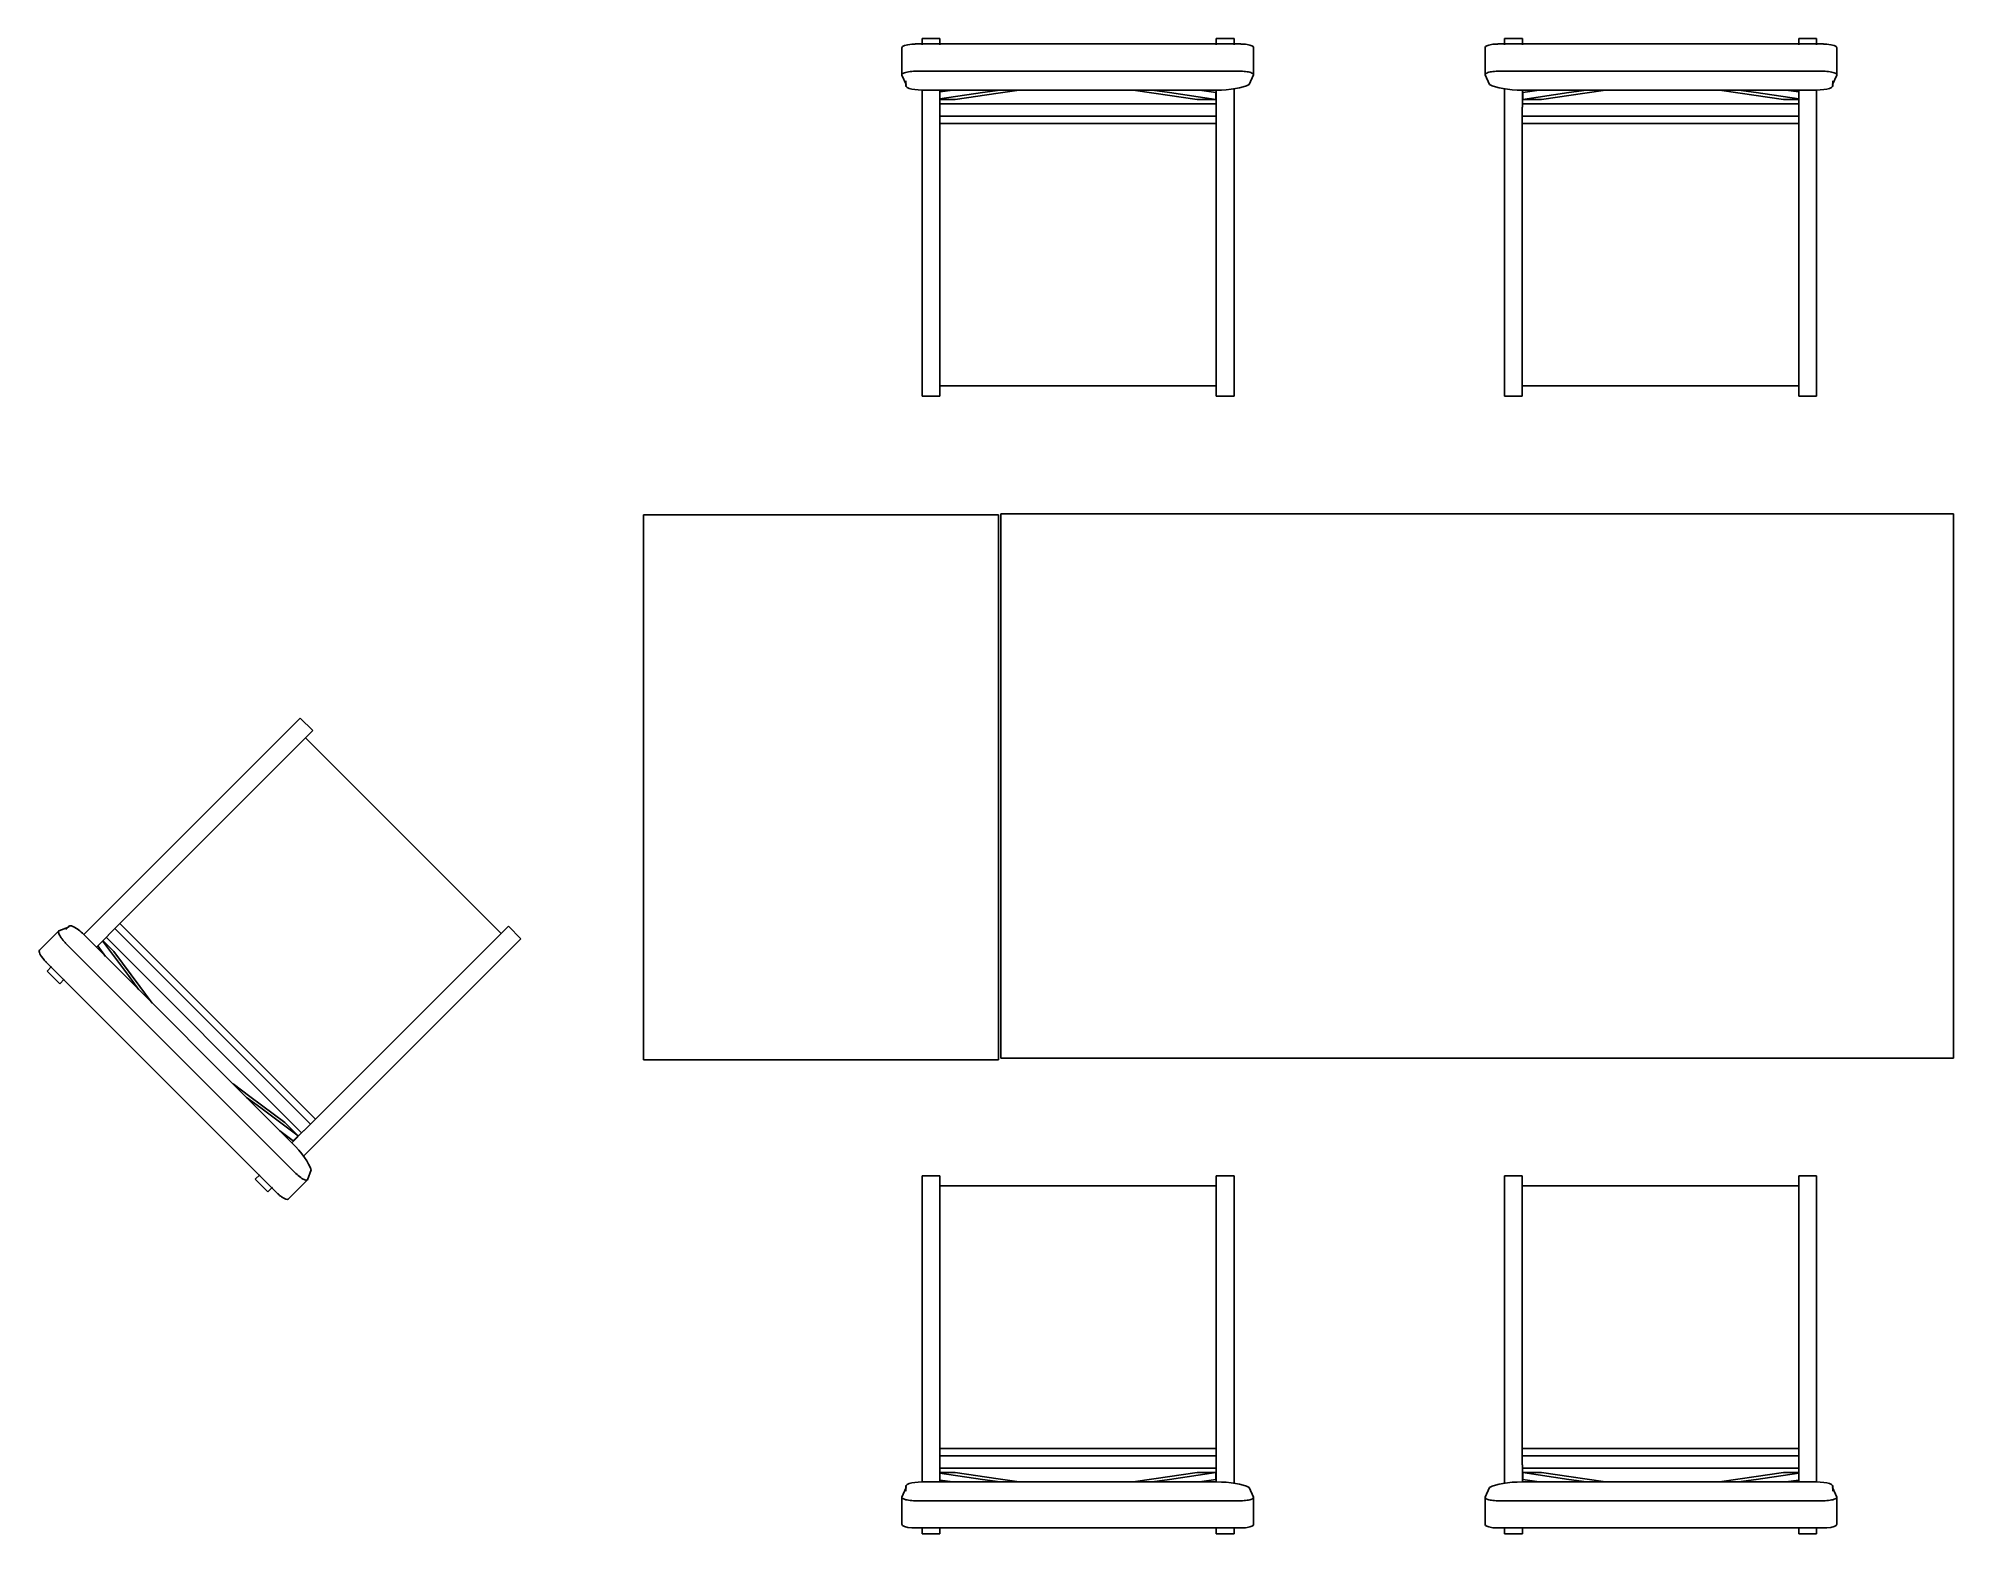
# Model space of a CAD drawing. Header units: millimetres. Extents: x -1911 to 839, y -672 to 1474.
import ezdxf

# ---------------------------------------------------------------- set-up
doc = ezdxf.new("R2010")
doc.units = ezdxf.units.MM
doc.layers.add('IKE01012-T1', color=37, linetype='Continuous', true_color=0x765c33)

msp = doc.modelspace()

# ---------------------------------------------------------------- linework, layer by layer
at = {"layer": 'IKE01012-T1'}
for p, q in [((-671.4, 1460.4), (-671.4, 1421.3)), ((-671.4, 1421.3), (-671.4, 1460.4)), ((-652, 1465.8), (-184.6, 1465.8)), ((-642.3, 1464.8), (-642.3, 1473.9)), ((-642.3, 1473.9), (-616.7, 1473.9)), ((-616.7, 1473.9), (-616.7, 1464.8)), ((-219.8, 1464.8), (-219.8, 1473.9)), ((-219.8, 1473.9), (-194.1, 1473.9)), ((-194.1, 1473.9), (-194.1, 1464.8)), ((-166.2, 1421.6), (-166.2, 1460.7)), ((-166.2, 1460.7), (-166.2, 1421.6)), ((166.2, 1460.7), (166.2, 1421.6)), ((166.2, 1421.6), (166.2, 1460.7)), ((184.6, 1465.8), (652, 1465.8)), ((194.1, 1464.8), (194.1, 1473.9)), ((194.1, 1473.9), (219.8, 1473.9)), ((219.8, 1473.9), (219.8, 1464.8)), ((616.7, 1464.8), (616.7, 1473.9)), ((616.7, 1473.9), (642.3, 1473.9)), ((642.3, 1473.9), (642.3, 1464.8)), ((671.4, 1421.3), (671.4, 1460.4)), ((671.4, 1460.4), (671.4, 1421.3)), ((-671.4, 1421.3), (-665.1, 1407.6)), ((-665.7, 1412.8), (-665.7, 1406.1)), ((-184.6, 1426.7), (-652, 1426.7)), ((-172.6, 1407.6), (-166.2, 1421.6)), ((166.2, 1421.6), (172.6, 1407.6)), ((652, 1426.7), (184.6, 1426.7)), ((665.1, 1407.6), (671.4, 1421.3)), ((665.7, 1406.1), (665.7, 1412.8)), ((-642.3, 1375.2), (-642.3, 1399.7)), ((-642.3, 1399.7), (-219.8, 1399.7)), ((-642.3, 960.1), (-642.3, 1375.2)), ((-616.8, 1375.2), (-616.8, 960.1)), ((-616.7, 1399.7), (-616.7, 1375.2)), ((-616.7, 1396.9), (-598, 1399.7)), ((-555.4, 1396), (-616.7, 1387)), ((-616.7, 1386.2), (-594.7, 1386.2)), ((-616.7, 1379.7), (-219.8, 1379.7)), ((-594.7, 1386.2), (-532.7, 1395.3)), ((-530.3, 1399.7), (-555.4, 1396)), ((-532.7, 1395.3), (-503, 1399.7)), ((-339, 1399.7), (-309.3, 1395.3)), ((-286.7, 1396), (-311.7, 1399.7)), ((-309.3, 1395.3), (-247.3, 1386.2)), ((-220.3, 1386.2), (-286.7, 1396)), ((-247.3, 1386.2), (-220.3, 1386.2)), ((-244, 1399.7), (-220.3, 1396.2)), ((-220.3, 1386.2), (-220.3, 1396.2)), ((-219.8, 1375.2), (-219.8, 1399.7)), ((-219.7, 960.1), (-219.7, 1375.2)), ((-194.2, 1375.2), (-194.2, 960.1)), ((-194.1, 1401.6), (-194.1, 1375.2)), ((194.1, 1375.2), (194.1, 1401.6)), ((194.2, 960.1), (194.2, 1375.2)), ((219.7, 1375.2), (219.7, 960.1)), ((219.8, 1399.7), (219.8, 1375.2)), ((219.8, 1399.7), (642.3, 1399.7)), ((219.8, 1379.7), (616.7, 1379.7)), ((220.3, 1396.2), (244, 1399.7)), ((220.6, 1396.2), (220.3, 1396.2)), ((220.3, 1396.2), (220.3, 1386.2)), ((286.7, 1396), (220.3, 1386.2)), ((220.3, 1386.2), (247.3, 1386.2)), ((247.3, 1386.2), (309.3, 1395.3)), ((311.7, 1399.7), (286.7, 1396)), ((309.3, 1395.3), (339, 1399.7)), ((503, 1399.7), (532.7, 1395.3)), ((555.4, 1396), (530.3, 1399.7)), ((532.7, 1395.3), (594.7, 1386.2)), ((616.7, 1387), (555.4, 1396)), ((594.7, 1386.2), (616.7, 1386.2)), ((598, 1399.7), (616.7, 1396.9)), ((616.7, 1375.2), (616.7, 1399.7)), ((616.8, 960.1), (616.8, 1375.2)), ((642.3, 1399.7), (642.3, 1375.2)), ((642.3, 1375.2), (642.3, 960.1)), ((-219.8, 1362.1), (-616.8, 1362.1)), ((-616.8, 1351.7), (-219.8, 1351.7)), ((616.8, 1362.1), (219.8, 1362.1)), ((219.8, 1351.7), (616.8, 1351.7)), ((-616.8, 1334.5), (-616.7, 1334.5)), ((-616.8, 1330.1), (-616.7, 1330.1)), ((-219.8, 1334.5), (-219.7, 1334.5)), ((-219.8, 1330.1), (-219.7, 1330.1)), ((-194.2, 1334.5), (-194.1, 1334.5)), ((-194.2, 1330.1), (-194.1, 1330.1)), ((194.1, 1334.5), (194.2, 1334.5)), ((194.1, 1330.1), (194.2, 1330.1)), ((219.7, 1334.5), (219.8, 1334.5)), ((219.7, 1330.1), (219.8, 1330.1)), ((616.7, 1334.5), (616.8, 1334.5)), ((616.7, 1330.1), (616.8, 1330.1)), ((-616.8, 974.9), (-219.7, 974.9)), ((219.7, 974.9), (616.8, 974.9)), ((-616.8, 960.1), (-642.3, 960.1)), ((-194.2, 960.1), (-219.7, 960.1)), ((219.7, 960.1), (194.2, 960.1)), ((642.3, 960.1), (616.8, 960.1)), ((-532.3, 789.9), (-1042.1, 789.9)), ((-1042.1, 789.9), (-1042.1, 7.8)), ((-532.3, 7.8), (-532.3, 789.9)), ((839.1, 791.6), (-529.1, 791.6)), ((-529.1, 791.6), (-529.1, 9.9)), ((839.1, 9.9), (839.1, 791.6)), ((-1828.7, 204.8), (-1535.2, 498.3)), ((-1535.2, 498.3), (-1517.2, 480.3)), ((-1517.2, 480.3), (-1810.7, 186.8)), ((-1246.7, 189), (-1527.6, 469.8)), ((-1881.9, 192.7), (-1909.5, 165.1)), ((-1909.5, 165.1), (-1881.9, 192.7)), ((-1867.7, 198), (-1881.9, 192.7)), ((-1867.1, 199.5), (-1871.9, 194.7)), ((-1846, 187.5), (-1828.7, 204.8)), ((-1801.4, 196.1), (-1520.6, -84.7)), ((-1513.3, -77.4), (-1794.1, 203.3)), ((-1781.8, 215.5), (-1781.9, 215.6)), ((-1778.7, 218.5), (-1778.8, 218.6)), ((-1529.8, -94.1), (-1236.3, 199.4)), ((-1236.3, 199.4), (-1218.3, 181.4)), ((-1872, 175.2), (-1541.4, -155.3)), ((-1547.2, -111.3), (-1846, 187.5)), ((-1810.6, 186.6), (-1827.9, 169.4)), ((-1814.7, 156.2), (-1825.9, 171.3)), ((-1818.9, 178.3), (-1781.9, 128.6)), ((-1802.8, 163.3), (-1818.4, 178.9)), ((-1533.1, -97.2), (-1813.8, 183.5)), ((-1218.3, 181.4), (-1511.8, -112.1)), ((-1569.1, -182.9), (-1899.6, 147.6)), ((-1898.5, 135), (-1892.1, 141.4)), ((-1765.4, 113), (-1802.8, 163.3)), ((-1880.4, 116.8), (-1898.5, 135)), ((-1873.9, 123.3), (-1880.4, 116.8)), ((-1781.9, 128.6), (-1766.8, 108.3)), ((-1747.5, 89), (-1765.4, 113)), ((-1042.1, 7.8), (-532.3, 7.8)), ((-529.1, 9.9), (839.1, 9.9)), ((-1607.5, -44.9), (-1631.5, -27)), ((-1612.2, -46.3), (-1591.9, -61.4)), ((-1557.2, -82.4), (-1607.5, -44.9)), ((-1591.9, -61.4), (-1538.1, -101.4)), ((-1538.1, -101.4), (-1557.2, -82.4)), ((-1501, -65.3), (-1501.1, -65.2)), ((-1497.9, -62.2), (-1498, -62.1)), ((-1479.9, -80.2), (-1479.9, -80.2)), ((-1545.1, -108.4), (-1564.3, -94.2)), ((-1547.2, -111.3), (-1529.9, -94)), ((-1545.1, -108.4), (-1538.1, -101.4)), ((-1483, -83.3), (-1483, -83.3)), ((-1511.8, -112.1), (-1530.4, -130.8)), ((-1599.7, -163.8), (-1593.3, -157.4)), ((-1581.6, -182), (-1599.7, -163.8)), ((-1552.4, -192.4), (-1524.8, -164.7)), ((-1524.8, -164.7), (-1552.4, -192.4)), ((-1524.8, -164.7), (-1519.5, -150.3)), ((-642.3, -573.8), (-642.3, -158.7)), ((-642.3, -158.7), (-616.8, -158.7)), ((-616.8, -158.7), (-616.8, -573.8)), ((-219.7, -573.8), (-219.7, -158.7)), ((-219.7, -158.7), (-194.2, -158.7)), ((-194.2, -158.7), (-194.2, -573.8)), ((194.2, -573.8), (194.2, -158.7)), ((194.2, -158.7), (219.7, -158.7)), ((219.7, -158.7), (219.7, -573.8)), ((616.8, -573.8), (616.8, -158.7)), ((616.8, -158.7), (642.3, -158.7)), ((642.3, -158.7), (642.3, -573.8)), ((-1575, -175.3), (-1581.6, -182)), ((-219.7, -173.4), (-616.8, -173.4)), ((616.8, -173.4), (219.7, -173.4)), ((-616.7, -528.7), (-616.8, -528.7)), ((-616.7, -533), (-616.8, -533)), ((-219.7, -528.7), (-219.8, -528.7)), ((-219.7, -533), (-219.8, -533)), ((-194.1, -528.7), (-194.2, -528.7)), ((-194.1, -533), (-194.2, -533)), ((194.2, -528.7), (194.1, -528.7)), ((194.2, -533), (194.1, -533)), ((219.8, -528.7), (219.7, -528.7)), ((219.8, -533), (219.7, -533)), ((616.8, -528.7), (616.7, -528.7)), ((616.8, -533), (616.7, -533)), ((-642.3, -598.2), (-642.3, -573.8)), ((-219.8, -550.3), (-616.8, -550.3)), ((-616.8, -560.6), (-219.8, -560.6)), ((-616.7, -573.8), (-616.7, -598.2)), ((-219.8, -598.2), (-219.8, -573.8)), ((-194.1, -573.8), (-194.1, -600.1)), ((194.1, -600.1), (194.1, -573.8)), ((616.8, -550.3), (219.8, -550.3)), ((219.8, -560.6), (616.8, -560.6)), ((219.8, -573.8), (219.8, -598.2)), ((616.7, -598.2), (616.7, -573.8)), ((642.3, -573.8), (642.3, -598.2)), ((-665.7, -604.7), (-665.7, -611.4)), ((-219.8, -598.2), (-642.3, -598.2)), ((-219.8, -578.3), (-616.7, -578.3)), ((-594.7, -584.8), (-616.7, -584.8)), ((-616.7, -585.5), (-555.4, -594.5)), ((-598, -598.2), (-616.7, -595.5)), ((-532.7, -593.9), (-594.7, -584.8)), ((-555.4, -594.5), (-530.3, -598.2)), ((-503, -598.2), (-532.7, -593.9)), ((-309.3, -593.9), (-339, -598.2)), ((-311.7, -598.2), (-286.7, -594.5)), ((-247.3, -584.8), (-309.3, -593.9)), ((-286.7, -594.5), (-220.3, -584.8)), ((-220.3, -584.8), (-247.3, -584.8)), ((-220.3, -594.7), (-244, -598.2)), ((-220.3, -594.7), (-220.3, -584.8)), ((616.7, -578.3), (219.8, -578.3)), ((642.3, -598.2), (219.8, -598.2)), ((247.3, -584.8), (220.3, -584.8)), ((220.3, -584.8), (286.7, -594.5)), ((220.3, -584.8), (220.3, -594.7)), ((244, -598.2), (220.3, -594.7)), ((220.3, -594.7), (220.6, -594.7)), ((309.3, -593.9), (247.3, -584.8)), ((286.7, -594.5), (311.7, -598.2)), ((339, -598.2), (309.3, -593.9)), ((532.7, -593.9), (503, -598.2)), ((530.3, -598.2), (555.4, -594.5)), ((594.7, -584.8), (532.7, -593.9)), ((555.4, -594.5), (616.7, -585.5)), ((616.7, -584.8), (594.7, -584.8)), ((616.7, -595.5), (598, -598.2)), ((665.7, -611.4), (665.7, -604.7)), ((-665.1, -606.2), (-671.4, -619.9)), ((-671.4, -619.9), (-671.4, -659)), ((-671.4, -659), (-671.4, -619.9)), ((-652, -625.2), (-184.6, -625.2)), ((-166.2, -620.2), (-172.6, -606.2)), ((-166.2, -659.2), (-166.2, -620.2)), ((-166.2, -620.2), (-166.2, -659.2)), ((172.6, -606.2), (166.2, -620.2)), ((166.2, -620.2), (166.2, -659.2)), ((166.2, -659.2), (166.2, -620.2)), ((184.6, -625.2), (652, -625.2)), ((671.4, -619.9), (665.1, -606.2)), ((671.4, -659), (671.4, -619.9)), ((671.4, -619.9), (671.4, -659)), ((-184.6, -664.3), (-652, -664.3)), ((-642.3, -672.5), (-642.3, -663.4)), ((-616.7, -672.5), (-642.3, -672.5)), ((-616.7, -663.4), (-616.7, -672.5)), ((-219.8, -672.5), (-219.8, -663.4)), ((-194.1, -672.5), (-219.8, -672.5)), ((-194.1, -663.4), (-194.1, -672.5)), ((652, -664.3), (184.6, -664.3)), ((194.1, -672.5), (194.1, -663.4)), ((219.8, -672.5), (194.1, -672.5)), ((219.8, -663.4), (219.8, -672.5)), ((616.7, -672.5), (616.7, -663.4)), ((642.3, -672.5), (616.7, -672.5)), ((642.3, -663.4), (642.3, -672.5))]:
    msp.add_line(p, q, dxfattribs=at)
for centre, major_axis, start_param, end_param in [((-652, 1460.4), (-19.4, 0), 4.97419, 6.283185), ((-652, 1460.4), (19.4, 0), 1.570796, 1.832596), ((-184.6, 1460.7), (18.4, 0), 1.308997, 1.570796), ((-184.6, 1460.7), (18.4, 0), 1.047198, 1.308997), ((-184.6, 1460.7), (18.4, 0), 0, 1.047198), ((184.6, 1460.7), (-18.4, 0), 5.235988, 6.283185), ((184.6, 1460.7), (18.4, 0), 1.832596, 2.094395), ((184.6, 1460.7), (18.4, 0), 1.570796, 1.832596), ((652, 1460.4), (19.4, 0), 1.308997, 1.570796), ((652, 1460.4), (19.4, 0), 0, 1.308995), ((-652, 1421.3), (19.4, 0), 2.879802, 3.141593), ((-652, 1421.3), (19.4, 0), 2.617994, 2.879791), ((-652, 1421.3), (19.4, 0), 2.094397, 2.617991), ((-642.3, 1406.1), (23.4, 0), 2.904776, 4.712389), ((-652, 1421.3), (19.4, 0), 1.832597, 2.094395), ((-652, 1421.3), (19.4, 0), 1.570796, 1.832596), ((-219.8, 1414.2), (-52.9, 0), 1.570796, 2.670584), ((-184.6, 1421.6), (18.4, 0), 1.047198, 1.570796), ((-184.6, 1421.6), (18.4, 0), 0.785398, 1.047198), ((-184.6, 1421.6), (18.4, 0), 0.523599, 0.785397), ((-184.6, 1421.6), (18.4, 0), 0.2618, 0.523599), ((-184.6, 1421.6), (18.4, 0), 0, 0.261799), ((184.6, 1421.6), (18.4, 0), 2.879793, 3.141593), ((184.6, 1421.6), (18.4, 0), 2.617994, 2.879793), ((184.6, 1421.6), (18.4, 0), 2.356195, 2.617993), ((184.6, 1421.6), (18.4, 0), 2.094395, 2.356194), ((219.8, 1414.2), (52.9, 0), 3.612602, 4.712389), ((184.6, 1421.6), (18.4, 0), 1.570796, 2.094395), ((642.3, 1406.1), (23.4, 0), 4.712389, 6.520002), ((652, 1421.3), (19.4, 0), 1.308997, 1.570796), ((652, 1421.3), (19.4, 0), 1.047198, 1.308995), ((652, 1421.3), (19.4, 0), 0.523602, 1.047195), ((652, 1421.3), (19.4, 0), 0.261802, 0.523599), ((652, 1421.3), (-19.4, 0), 3.141593, 3.403383), ((-219.8, 1356.9), (18.7, 0), 1.56398, 1.570796), ((-219.8, 1356.9), (-18.7, 0), 1.570796, 1.577613), ((219.8, 1356.9), (18.7, 0), 1.570796, 1.577613), ((219.8, 1356.9), (18.7, 0), 4.705572, 4.712389), ((-1868.2, 179), (-13.7, 13.7), 0, 0.261799), ((-1850.6, 182.9), (-16.6, 16.6), 4.712389, 6.520002), ((-1895.8, 151.4), (-13.7, 13.7), 0, 1.308997), ((-1868.2, 179), (-13.7, 13.7), 0.2618, 0.523599), ((-1868.2, 179), (-13.7, 13.7), 0.523599, 1.047197), ((-1868.2, 179), (-13.7, 13.7), 1.047198, 1.308997), ((-1868.2, 179), (-13.7, 13.7), 1.308997, 1.570796), ((-1895.8, 151.4), (-13.7, 13.7), 1.308997, 1.570796), ((-1517, -81.1), (-13.2, 13.2), 4.705572, 4.712389), ((-1517, -81.1), (-13.2, 13.2), 1.570796, 1.577613), ((-1557.5, -121.6), (-37.4, 37.4), 3.612602, 4.712389), ((-1537.8, -151.7), (-13, 13), 1.570796, 2.094394), ((-1537.8, -151.7), (-13, 13), 2.094395, 2.356191), ((-1537.8, -151.7), (-13, 13), 2.356194, 2.617993), ((-1537.8, -151.7), (-13, 13), 2.617994, 2.879793), ((-1537.8, -151.7), (-13, 13), 2.879793, 3.141593), ((-1565.5, -179.3), (-13, 13), 1.570796, 1.832594), ((-1565.5, -179.3), (-13, 13), 1.832596, 2.094393), ((-1565.5, -179.3), (-13, 13), 2.094395, 3.141593), ((-219.8, -555.5), (18.7, 0), 1.56398, 1.570796), ((-219.8, -555.5), (-18.7, 0), 1.570796, 1.577613), ((219.8, -555.5), (-18.7, 0), 4.712389, 4.719206), ((219.8, -555.5), (18.7, 0), 4.705572, 4.712389), ((-642.3, -604.7), (-23.4, 0), 4.712389, 6.520002), ((-219.8, -612.8), (52.9, 0), 0.471009, 1.570796), ((219.8, -612.8), (-52.9, 0), 4.712389, 5.812176), ((642.3, -604.7), (23.4, 0), 6.046368, 7.853982), ((-652, -619.9), (-19.4, 0), 0, 0.261799), ((-652, -619.9), (19.4, 0), 3.403395, 3.665191), ((-652, -619.9), (19.4, 0), 3.665194, 4.188788), ((-652, -619.9), (19.4, 0), 4.18879, 4.450588), ((-652, -619.9), (19.4, 0), 4.45059, 4.712389), ((-184.6, -620.2), (-18.4, 0), 1.570796, 2.094395), ((-184.6, -620.2), (18.4, 0), 5.235988, 5.497787), ((-184.6, -620.2), (18.4, 0), 5.497788, 5.759586), ((-184.6, -620.2), (18.4, 0), 5.759587, 6.021385), ((-184.6, -620.2), (18.4, 0), 6.021392, 6.283185), ((184.6, -620.2), (-18.4, 0), 0, 0.261793), ((184.6, -620.2), (18.4, 0), 3.403392, 3.665191), ((184.6, -620.2), (18.4, 0), 3.665192, 3.92699), ((184.6, -620.2), (18.4, 0), 3.926991, 4.18879), ((184.6, -620.2), (18.4, 0), 4.188791, 4.712389), ((652, -619.9), (-19.4, 0), 1.570796, 1.832596), ((652, -619.9), (19.4, 0), 4.97419, 5.235988), ((652, -619.9), (19.4, 0), 5.23599, 5.759584), ((652, -619.9), (19.4, 0), 5.759587, 6.021383), ((652, -619.9), (19.4, 0), 6.021386, 6.283185), ((-652, -659), (19.4, 0), 3.141593, 4.450588), ((-184.6, -659.2), (-18.4, 0), 2.094395, 3.141593), ((184.6, -659.2), (18.4, 0), 3.141593, 4.18879), ((652, -659), (-19.4, 0), 1.832597, 3.141593), ((-652, -659), (-19.4, 0), 1.308997, 1.570796), ((-184.6, -659.2), (18.4, 0), 4.712389, 4.974188), ((-184.6, -659.2), (18.4, 0), 4.974188, 5.235987), ((184.6, -659.2), (18.4, 0), 4.188791, 4.45059), ((184.6, -659.2), (-18.4, 0), 1.308997, 1.570796), ((652, -659), (19.4, 0), 4.712389, 4.974188)]:
    msp.add_ellipse(centre, major_axis=major_axis, ratio=0.275637, start_param=start_param, end_param=end_param, dxfattribs=at)

doc.saveas('drawing.dxf')
